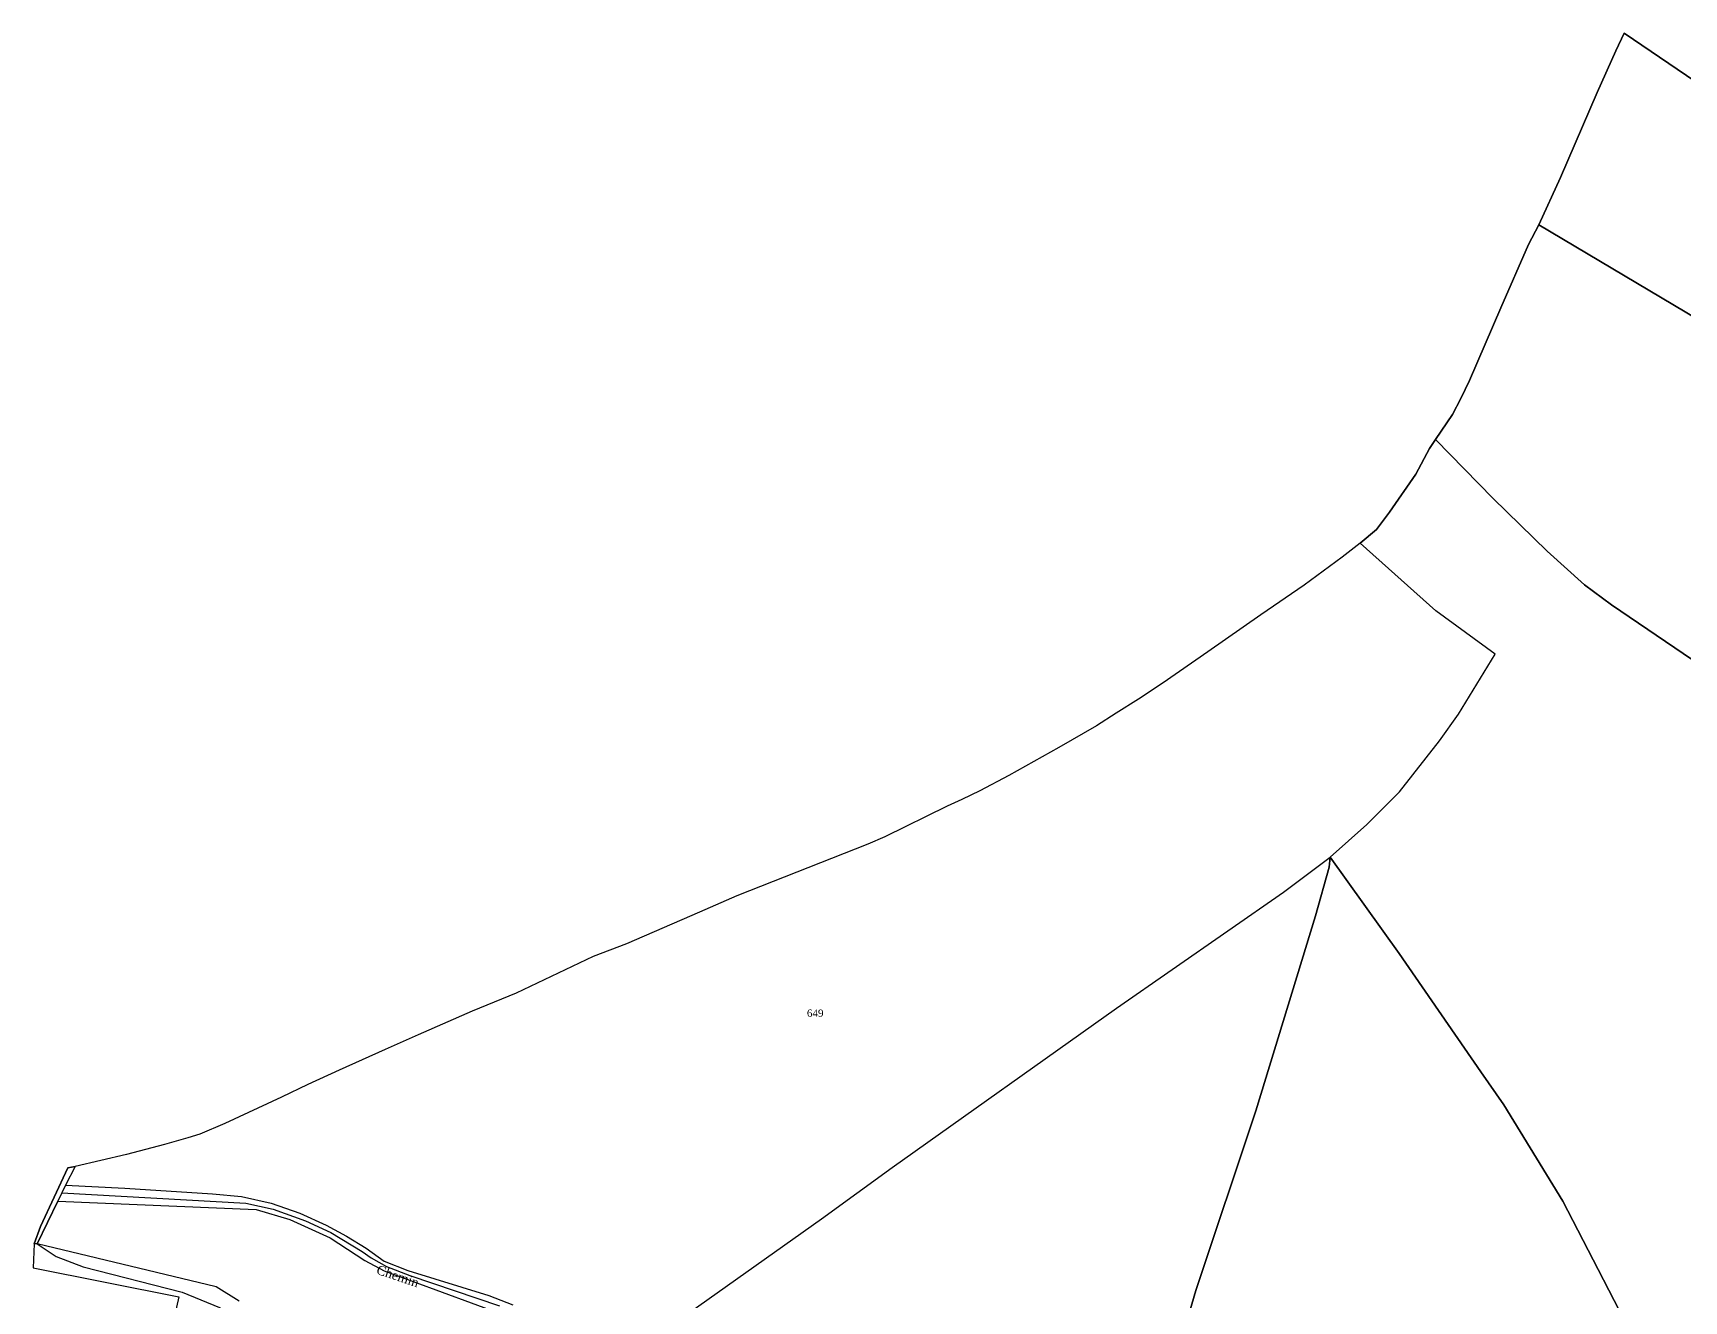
# Model space of a CAD drawing. Extents: x 1206804 to 1210977, y 6152742 to 6157901.
# Drawn here: x 1209247.8 to 1209699.3, y 6153886.1 to 6154233 of the extents above; entities that cross this region are included whole.
import ezdxf

# ---------------------------------------------------------------- set-up
doc = ezdxf.new("R2010")
doc.units = 0
doc.linetypes.add('CONTINU', pattern=[0])
for name, color, linetype in [('1LIEUDIT', 7, 'CONTINU'), ('1PARCELLE', 7, 'CONTINU'), ('1SUBDSECT', 7, 'CONTINU'), ('1TRONFLUV', 7, 'CONTINU'), ('1ZONCOMM', 7, 'CONTINU'), ('3FISCLINE', 7, 'CONTINUOUS'), ('3PARCELLETEX', 7, 'CONTINU'), ('3ZONCOMMTEX', 7, 'CONTINU')]:
    doc.layers.add(name, color=color, linetype=linetype)
doc.styles.get("Standard").update_dxf_attribs({"font": 'Times New Roman'})

msp = doc.modelspace()

# ---------------------------------------------------------------- linework, layer by layer
at = {"layer": '1LIEUDIT'}
for points in [[(1209687.53, 6153872.04), (1209675.87, 6153894.68), (1209666.17, 6153913.37), (1209650.03, 6153939.72), (1209643.78, 6153948.73), (1209621.38, 6153981.16), (1209602.54, 6154007.49), (1209612.54, 6154016.43), (1209621.48, 6154025.4), (1209632.43, 6154039.31), (1209637.66, 6154046.64), (1209647.64, 6154063.04), (1209631.44, 6154074.89), (1209610.77, 6154093.38), (1209615.17, 6154097.11), (1209618.8, 6154101.86), (1209625.93, 6154112.3), (1209629.74, 6154119.29), (1209631.31, 6154121.72), (1209635.98, 6154128.63), (1209638.3, 6154133.01), (1209640.64, 6154137.89), (1209649.2, 6154157.82), (1209656.78, 6154175.11), (1209659.56, 6154180.45), (1209665.48, 6154193.43), (1209675.53, 6154216.68), (1209680.62, 6154228.06), (1209682.97, 6154232.97), (1209734.04, 6154198.18)], [(1209687.53, 6153872.04), (1209675.87, 6153894.68), (1209666.17, 6153913.37), (1209650.03, 6153939.72), (1209643.78, 6153948.73), (1209621.38, 6153981.16), (1209602.54, 6154007.49), (1209612.54, 6154016.43), (1209621.48, 6154025.4), (1209632.43, 6154039.31), (1209637.66, 6154046.64), (1209647.64, 6154063.04), (1209631.44, 6154074.89), (1209610.77, 6154093.38), (1209605.79, 6154089.58), (1209595.4, 6154081.93), (1209583.55, 6154073.75), (1209569.08, 6154063.64), (1209556.82, 6154055.23), (1209550.1, 6154050.75), (1209543.99, 6154046.9), (1209538.66, 6154043.44), (1209528.3, 6154037.48), (1209514.62, 6154029.81), (1209506.73, 6154025.66), (1209501.78, 6154023.32), (1209497.79, 6154021.41), (1209480.7, 6154013.1), (1209476.05, 6154011.07), (1209440.27, 6153996.88), (1209430.09, 6153992.45), (1209410.1, 6153983.76), (1209400.95, 6153980.29), (1209379.88, 6153970.32), (1209367.9, 6153965.33), (1209353.09, 6153958.86), (1209344.14, 6153954.88), (1209331.51, 6153949.25), (1209322.96, 6153945.3), (1209315.71, 6153941.87), (1209300.25, 6153934.68), (1209293.45, 6153931.76), (1209290.11, 6153930.69), (1209283.78, 6153928.87), (1209273.4, 6153926.18), (1209259.32, 6153922.85), (1209257.32, 6153922.53), (1209249.81, 6153906.43), (1209248.12, 6153901.68), (1209247.79, 6153895.13), (1209287.69, 6153887.24), (1209286.56, 6153882.34)]]:
    msp.add_lwpolyline(points, dxfattribs=at)
at = {"layer": '1PARCELLE'}
for points in [[(1209709.77, 6154150.67), (1209659.56, 6154180.45), (1209665.48, 6154193.43), (1209675.53, 6154216.68), (1209680.62, 6154228.06), (1209682.97, 6154232.97), (1209734.04, 6154198.18)], [(1209701.6, 6154061.44), (1209679.44, 6154076.49), (1209672.08, 6154082.04), (1209661.86, 6154091.21), (1209647.15, 6154105.58), (1209631.31, 6154121.72), (1209635.98, 6154128.63), (1209638.3, 6154133.01), (1209640.64, 6154137.89), (1209649.2, 6154157.82), (1209656.78, 6154175.11), (1209659.56, 6154180.45), (1209709.77, 6154150.67)], [(1209687.53, 6153872.04), (1209675.87, 6153894.68), (1209666.17, 6153913.37), (1209650.03, 6153939.72), (1209643.78, 6153948.73), (1209621.38, 6153981.16), (1209602.54, 6154007.49), (1209612.54, 6154016.43), (1209621.48, 6154025.4), (1209632.43, 6154039.31), (1209637.66, 6154046.64), (1209647.64, 6154063.04), (1209631.44, 6154074.89), (1209610.77, 6154093.38), (1209615.17, 6154097.11), (1209618.8, 6154101.86), (1209625.93, 6154112.3), (1209629.74, 6154119.29), (1209631.31, 6154121.72), (1209647.15, 6154105.58), (1209661.86, 6154091.21), (1209672.08, 6154082.04), (1209679.44, 6154076.49), (1209701.6, 6154061.44)], [(1209422.08, 6153879.16), (1209463.41, 6153908.53), (1209482.73, 6153922.61), (1209544.06, 6153966.16), (1209589.75, 6153997.92), (1209602.54, 6154007.49), (1209602.54, 6154007.49), (1209612.54, 6154016.43), (1209621.48, 6154025.4), (1209632.43, 6154039.31), (1209637.66, 6154046.64), (1209647.64, 6154063.04), (1209631.44, 6154074.89), (1209610.77, 6154093.38), (1209605.79, 6154089.58), (1209595.4, 6154081.93), (1209583.55, 6154073.75), (1209569.08, 6154063.64), (1209556.82, 6154055.23), (1209550.1, 6154050.75), (1209543.99, 6154046.9), (1209538.66, 6154043.44), (1209528.3, 6154037.48), (1209514.62, 6154029.81), (1209506.73, 6154025.66), (1209501.78, 6154023.32), (1209497.79, 6154021.41), (1209480.7, 6154013.1), (1209476.05, 6154011.07), (1209440.27, 6153996.88), (1209430.09, 6153992.45), (1209410.1, 6153983.76), (1209400.95, 6153980.29), (1209379.88, 6153970.32), (1209367.9, 6153965.33), (1209353.09, 6153958.86), (1209344.14, 6153954.88), (1209331.51, 6153949.25), (1209322.96, 6153945.3), (1209315.71, 6153941.87), (1209300.25, 6153934.68), (1209293.45, 6153931.76), (1209290.11, 6153930.69), (1209283.78, 6153928.87), (1209273.4, 6153926.18), (1209259.32, 6153922.85), (1209256.65, 6153917.79), (1209272.89, 6153916.9), (1209296.84, 6153915.39), (1209304.76, 6153914.64), (1209312.94, 6153912.84), (1209320.75, 6153910.12), (1209327.93, 6153906.84), (1209333.53, 6153903.79), (1209338.94, 6153900.5), (1209343.85, 6153897.01), (1209350.33, 6153894.45), (1209372.45, 6153887.57), (1209379.03, 6153885.06)], [(1209422.08, 6153879.16), (1209463.41, 6153908.53), (1209482.73, 6153922.61), (1209544.06, 6153966.16), (1209589.75, 6153997.92), (1209602.54, 6154007.49), (1209602.54, 6154007.49), (1209602.3, 6154004.72), (1209598.5, 6153991.41), (1209582.23, 6153938.07), (1209565.78, 6153888.95), (1209562.53, 6153877.69)], [(1209562.53, 6153877.69), (1209565.78, 6153888.95), (1209582.23, 6153938.07), (1209598.5, 6153991.41), (1209602.3, 6154004.72), (1209602.54, 6154007.49), (1209621.38, 6153981.16), (1209643.78, 6153948.73), (1209650.03, 6153939.72), (1209666.17, 6153913.37), (1209675.87, 6153894.68), (1209687.53, 6153872.04)], [(1209304.2, 6153886.02), (1209297.85, 6153889.96), (1209248.95, 6153901.71), (1209254.57, 6153913.35), (1209308.8, 6153911.08), (1209318.04, 6153908.38), (1209329.08, 6153903.4), (1209338.54, 6153897.12), (1209343.85, 6153894.31), (1209375.52, 6153882.64)]]:
    msp.add_lwpolyline(points, dxfattribs=at)
at = {"layer": '1SUBDSECT'}
msp.add_lwpolyline([(1209734.04, 6154198.18), (1209682.97, 6154232.97), (1209680.62, 6154228.06), (1209675.53, 6154216.68), (1209665.48, 6154193.43), (1209659.56, 6154180.45), (1209656.78, 6154175.11), (1209649.2, 6154157.82), (1209640.64, 6154137.89), (1209638.3, 6154133.01), (1209635.98, 6154128.63), (1209631.31, 6154121.72), (1209629.74, 6154119.29), (1209625.93, 6154112.3), (1209618.8, 6154101.86), (1209615.17, 6154097.11), (1209610.77, 6154093.38), (1209605.79, 6154089.58), (1209595.4, 6154081.93), (1209583.55, 6154073.75), (1209569.08, 6154063.64), (1209556.82, 6154055.23), (1209550.1, 6154050.75), (1209543.99, 6154046.9), (1209538.66, 6154043.44), (1209528.3, 6154037.48), (1209514.62, 6154029.81), (1209506.73, 6154025.66), (1209501.78, 6154023.32), (1209497.79, 6154021.41), (1209480.7, 6154013.1), (1209476.05, 6154011.07), (1209440.27, 6153996.88), (1209430.09, 6153992.45), (1209410.1, 6153983.76), (1209400.95, 6153980.29), (1209379.88, 6153970.32), (1209367.9, 6153965.33), (1209353.09, 6153958.86), (1209344.14, 6153954.88), (1209331.51, 6153949.25), (1209322.96, 6153945.3), (1209315.71, 6153941.87), (1209300.25, 6153934.68), (1209293.45, 6153931.76), (1209290.11, 6153930.69), (1209283.78, 6153928.87), (1209273.4, 6153926.18), (1209259.32, 6153922.85), (1209257.32, 6153922.53), (1209249.81, 6153906.43), (1209248.12, 6153901.68), (1209247.79, 6153895.13), (1209247.79, 6153895.13), (1209287.69, 6153887.24), (1209286.56, 6153882.34)], dxfattribs=at)
at = {"layer": '1TRONFLUV'}
msp.add_lwpolyline([(1209256.65, 6153917.79), (1209254.57, 6153913.35), (1209248.95, 6153901.71), (1209248.12, 6153901.68), (1209249.81, 6153906.43), (1209257.32, 6153922.53), (1209259.32, 6153922.85), (1209256.65, 6153917.79)], close=True, dxfattribs=at)
msp.add_lwpolyline([(1209304.2, 6153886.02), (1209297.85, 6153889.96), (1209248.95, 6153901.71), (1209248.12, 6153901.68), (1209247.79, 6153895.13), (1209287.69, 6153887.24), (1209286.56, 6153882.34)], dxfattribs=at)
at = {"layer": '1ZONCOMM'}
msp.add_lwpolyline([(1209255.64, 6153915.64), (1209306.01, 6153912.88), (1209313.42, 6153911.18), (1209322.28, 6153908.05), (1209329.26, 6153904.78), (1209337.77, 6153899.65), (1209340.23, 6153897.87), (1209344.44, 6153895.55), (1209350.8, 6153893.08), (1209375.34, 6153884.79)], dxfattribs=at)
at = {"layer": '3FISCLINE'}
msp.add_lwpolyline([(1209248.95, 6153901.71), (1209254.11, 6153898.21), (1209261.49, 6153895.39), (1209288.58, 6153888.49), (1209298.83, 6153884.3), (1209305.56, 6153880.13), (1209325.24, 6153864.69), (1209340.87, 6153852.06), (1209344.09, 6153848.91), (1209359.64, 6153836.49), (1209381.27, 6153818.93), (1209397.3, 6153806.54), (1209407.82, 6153797.69), (1209413.51, 6153792.07), (1209418.84, 6153785.69), (1209422.28, 6153780.47), (1209424.49, 6153776.21), (1209426.03, 6153772.48), (1209428.03, 6153766.61), (1209430.68, 6153753.4), (1209431.79, 6153743.24)], dxfattribs=at)

# ---------------------------------------------------------------- texts
at = {"layer": '3PARCELLETEX'}
msp.add_text('649', height=2, dxfattribs=at).set_placement((1209459.44, 6153963.82))
at = {"layer": '3ZONCOMMTEX'}
msp.add_text('Chemin', height=2.5, rotation=341.5, dxfattribs=at).set_placement((1209341.49, 6153893.59))

doc.saveas('drawing.dxf')
